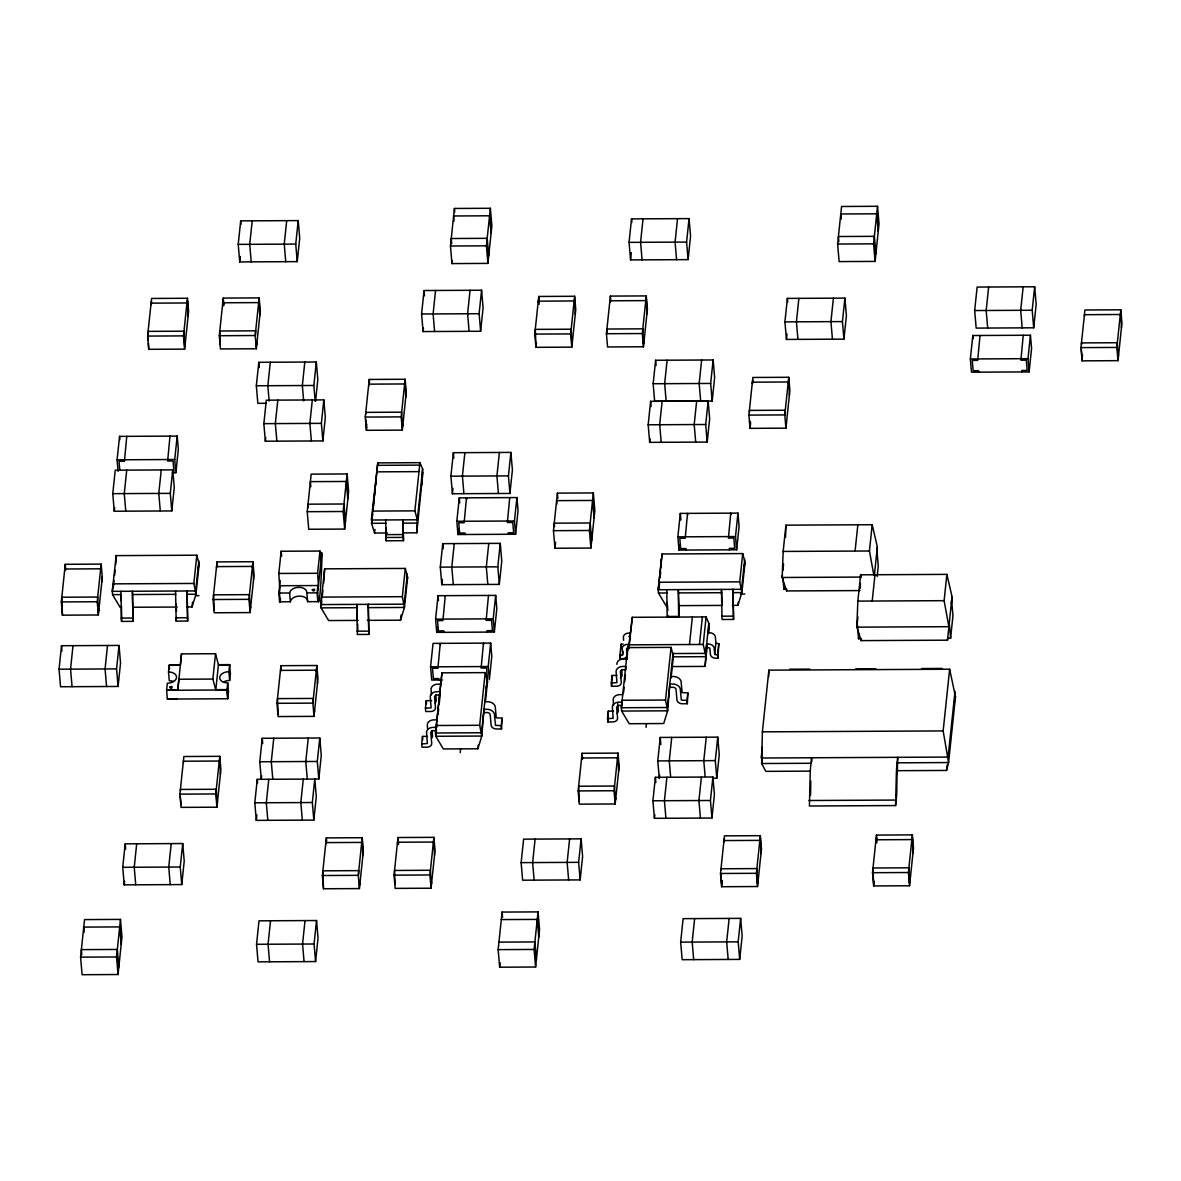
<?xml version="1.0" encoding="UTF-8"?>
<svg xmlns="http://www.w3.org/2000/svg" width="1181" height="1181" viewBox="0 0 1181 1181"><rect width="100%" height="100%" fill="white"/><g stroke="black" fill="none" stroke-linecap="round" stroke-linejoin="round"><path stroke-width="1.5" d="M616.881 664.357L616.881 663.752A7.234 5.477 6 0 1 622.667 658.983L626.476 658.924M810.757 780.995L810.653 790.532A11.943 1.122 89.7 0 1 810.476 795.507M785.601 537.148L785.926 525.161L872.198 524.718L877.35 546.965L876.819 552.147M860.24 588.537L860.373 583.399M860.521 578.247L860.609 574.822L946.882 574.379L952.034 596.641L951.325 603.535M768.639 676.964L768.875 670.158L949.642 669.228L955.488 696.834L948.579 762.557L946.542 770.44L896.748 770.691M785.926 525.161L783.165 551.438L782.162 577.479L786.561 590.943L859.975 590.574M860.609 574.822L857.849 601.114L856.845 627.155L861.244 640.619L947.502 640.176L947.708 638.301L950.587 638.286L952.949 615.759L951.635 600.391M768.875 670.158L762.395 731.851L761.642 763.517L765.79 771.355L810.048 771.134M357.769 630.211L357.695 624.07M667.841 615.508L667.767 616.482M403.917 532.882L416.745 532.808L417.321 519.788L414.871 510.856L419.934 462.672L377.772 462.893L371.587 523.316L374.584 533.03L387.412 532.956M671.886 666.571L705.087 666.409L706.651 643.999L708.836 644.014A5.787 4.384 6 0 1 714.121 647.779L714.741 654.525L717.62 654.924L718.816 643.66L715.966 643.335L715.302 636.515A5.787 4.384 6 0 0 710.017 632.75L707.832 632.736M120.993 596.479L120.993 600.553M176.559 617.368L176.161 621.117L187.661 621.058L187.056 590.972L187.661 621.058M421.809 484.623L422.65 469.093L419.934 462.672M679.267 616.423L678.322 589.629L678.647 616.423L667.132 616.482L666.807 589.688M708.467 633.636L708.821 623.347L706.105 616.925L632.307 617.309L628.499 649.092M215.518 653.713L212.86 679.06L215.783 690.029L218.455 664.682L215.518 653.713L181.49 653.89L180.442 664.873L169.252 664.933L168.514 671.974L169.267 680.758A8.666 5.61 -4.9 0 1 173.504 681.496M947.502 640.176L952.034 596.641M61.309 601.926L65.265 564.297L101.153 564.119L102.289 577.347L98.333 614.976L62.445 615.168L61.309 601.926L97.211 601.749L101.153 564.119M62.445 615.168L61.811 597.217L97.698 597.04L98.333 612.334L98.702 608.805L98.835 610.282M59.05 669.199L61.515 645.727L119.03 645.431L120.536 662.984L118.07 686.456L60.556 686.751L59.05 669.199L116.565 668.904L119.03 645.431M73.015 645.667L70.55 669.14L72.056 686.692M101.167 566.762L100.784 570.29L100.665 568.814L64.778 569.006L64.896 570.467L65.265 566.939L65.56 570.379M102.038 577.051L101.802 582.056M112.771 493.658L115.236 470.186L172.751 469.89L174.257 487.458L171.791 510.93L114.277 511.225L112.771 493.658L170.285 493.363L172.751 469.89M118.085 471.396L117.096 459.808L119.561 436.38L177.194 436.084L178.331 449.311L175.866 472.754L172.264 472.769M114.277 511.225L114.66 507.609M126.766 436.335L124.433 461.24L119.03 461.269L119.753 469.846M186.495 606.99L192.031 606.96L195.972 594.22L199.131 564.178L196.814 555.203L116.166 555.616L112.284 591.356L112.564 594.648L120.122 607.329M113.302 587.636L114.04 580.624M114.601 575.368L115.148 570.113M107.53 645.49L105.065 668.963L106.57 686.515M126.736 470.127L124.271 493.599L125.777 511.166M80.574 957.141L84.53 919.586L120.477 919.409L121.983 936.961L118.041 974.517L82.08 974.709L80.574 957.141L116.535 956.964L120.477 919.409M120.92 591.312L121.525 621.398L133.025 621.339L132.42 591.253L133.025 621.339M147.61 336.083L151.567 298.453L187.454 298.262L188.591 311.504L184.635 349.133L148.747 349.31L147.61 336.083L183.498 335.891L187.454 298.262M151.567 301.096L151.198 304.624L151.065 303.148L186.952 302.971L187.085 304.432L187.454 300.919L188.089 316.213M148.747 349.31L148.437 343.243M121.525 621.398L121.436 605.764M161.251 469.949L158.785 493.422L160.291 510.989M122.735 867.312L125.201 843.839L182.715 843.544L184.221 861.097L181.756 884.569L124.241 884.864L122.735 867.312L180.25 867.016L182.715 843.544M169.99 436.114L167.643 461.018L173.046 460.989L173.932 471.293M124.241 884.864L124.625 881.262M175.866 472.754L174.729 459.512L177.194 436.084M136.701 843.78L134.235 867.253L135.741 884.805M175.556 591.031L176.161 621.117M218.455 664.682L229.645 664.623L228.907 671.664A8.666 5.61 -4.9 0 0 219.681 677.348A8.666 5.61 -4.9 0 0 227.726 682.928L228.479 691.712L227.726 698.753L167.333 699.063L177.106 698.635M181.49 653.89L177.785 690.235L178.833 679.237L212.86 679.06M219.297 335.714L223.253 298.084L259.156 297.892L260.278 311.134L256.336 348.764L220.434 348.941L219.297 335.714L255.199 335.522L259.156 297.892M187.336 594.264L195.972 594.22L193.846 583.444L196.814 555.203M192.031 606.96L192.533 602.133M198.851 560.886L195.692 590.928L112.284 591.356L113.199 583.857L193.846 583.444M171.215 843.603L168.75 867.075L170.256 884.628M179.911 794.149L183.867 756.519L219.755 756.327L220.891 769.569L216.935 807.199L181.047 807.376L179.911 794.149L215.798 793.957L219.755 756.327M238.222 244.378L240.688 220.891L298.217 220.596L299.723 238.163L297.243 261.636L239.728 261.931L238.222 244.378L295.737 244.083L298.217 220.596M239.728 261.931L240.304 256.513M252.203 220.832L249.722 244.319L251.228 261.872M213.067 599.535L217.024 561.905L252.926 561.713L254.048 574.955L250.092 612.585L214.204 612.777L213.067 599.535L248.97 599.343L252.926 561.713M255.45 335.817L255.686 330.828L219.799 331.005L220.286 344.586M256.321 346.122L256.69 342.593L256.823 344.055M266.05 403.297L257.842 403.341L256.336 385.774L258.801 362.301L316.316 362.006L317.822 379.573L315.548 401.23M227.726 698.753L226.973 689.97L227.726 682.928M223.386 682.131A8.666 5.61 -4.9 0 1 229.66 680.448L230.398 673.406M263.85 423.654L266.316 400.182L323.83 399.887L325.336 417.439L322.871 440.912L265.356 441.207L263.85 423.654L321.365 423.359L323.83 399.887M270.301 362.242L267.836 385.715L269.15 401.082M286.703 220.655L284.237 244.142L285.743 261.695M265.356 441.207L265.74 437.605M277.815 400.123L275.35 423.595L276.856 441.148M313.836 820.086L312.33 802.519L314.796 779.047L316.301 796.614L313.836 820.086L256.307 820.382L254.801 802.814L257.266 779.342L318.811 779.032L321.276 755.56L319.771 737.992L262.256 738.287L259.776 761.76L261.281 779.327L261.665 775.71M319.977 551.055L317.63 573.272L318.442 585.54L279.617 585.746L278.805 573.464L281.152 551.247L319.977 551.055L321.055 560.724M320.671 558.908C323.638 530.727 320.582 605.691 318.427 601.631L307.636 601.69A8.666 5.61 -4.9 0 0 299.605 596.095A8.666 5.61 -4.9 0 0 290.378 601.779L279.602 601.838L278.849 593.054L280.177 580.417M280.192 585.732L279.425 593.054L280.177 601.823L280.502 598.649M256.307 820.382L256.882 814.964M279.602 601.838L279.971 598.25M304.816 362.065L302.351 385.537L303.665 400.905M268.781 779.283L266.316 802.755L267.821 820.323M276.989 703.315L280.945 665.685L316.833 665.508L317.969 678.735L314.013 716.365L278.126 716.557L276.989 703.315L312.876 703.123L316.833 665.508M273.756 738.228L271.29 761.701L272.796 779.268M312.33 399.946L309.865 423.418L311.371 440.971M315.209 401.289L313.851 385.478L316.316 362.006M256.543 944.298L259.008 920.826L316.538 920.53L318.043 938.098L315.578 961.57L258.049 961.865L256.543 944.298L314.072 944.003L316.538 920.53M307.222 511.698L311.164 474.142L347.125 473.95L348.631 491.517L344.675 529.073L308.728 529.25L307.222 511.698L343.169 511.506L347.125 473.95M270.523 920.767L268.057 944.239L269.563 961.806M317.866 585.54L317.099 592.862L317.851 601.631M318.427 601.631L317.674 592.847L321.822 553.417M367.335 620.35L400.521 620.187L404.463 607.447L407.622 577.406L405.304 568.43L324.657 568.843L320.789 604.583L321.07 607.875L328.628 620.556L358.123 620.409M321.808 600.804L321.07 607.875L357.016 607.698L356.736 604.406L357.341 634.477L368.841 634.418L368.236 604.347L368.841 634.418M322.177 597.276L322.93 590.205M323.668 583.134L324.657 568.843M303.281 779.106L300.815 802.578L302.321 820.145M308.271 738.051L305.79 761.524L307.296 779.091M313.127 703.418L313.364 698.429L277.476 698.606L278.111 713.9M314.013 713.723L314.382 710.194L314.5 711.671M318.811 779.032L317.305 761.465L319.771 737.992M305.023 920.59L302.557 944.062L304.063 961.629M365.283 417.07L369.24 379.441L405.127 379.263L406.264 392.491L402.308 430.12L366.405 430.312L365.283 417.07L401.171 416.893L405.127 379.263M366.774 424.141L366.405 427.67L365.667 419.078M366.405 430.312L366.745 427.168M322.383 875.52L326.34 837.89L362.227 837.713L363.364 850.955L359.408 888.584L323.505 888.762L322.383 875.52L358.271 875.342L362.227 837.713M326.34 840.547L325.971 844.075L325.838 842.599L361.726 842.422L361.858 843.884L362.227 840.355L362.862 855.649M323.505 888.762L322.871 870.825L358.758 870.633L358.522 875.638M357.016 607.698L357.252 618.859M422.65 469.093L417.321 519.788L371.306 520.024L377.772 462.893M372.532 514.266L371.587 523.316L385.966 523.242M373.107 508.834L373.875 501.585M374.436 496.153L375.012 490.72M375.588 485.288L376.149 479.855M374.584 533.03L374.968 529.457M385.685 519.95L386.217 540.78L403.474 540.691L402.942 519.861L403.474 540.691M386.217 540.78L386.025 528.055M359.408 885.927L359.777 882.399L359.895 883.875M421.587 313.998L424.053 290.526L481.582 290.231L483.088 307.798L480.623 331.271L423.093 331.566L421.587 313.998L479.117 313.703L481.582 290.231M423.093 331.566L423.477 327.949M368.516 607.639L404.463 607.447L402.337 596.685L405.304 568.43M400.521 620.187L401.068 614.991M435.568 290.467L433.102 313.939L434.608 331.507M407.342 574.114L404.182 604.155L320.789 604.583L321.69 597.099L402.337 596.685M416.745 532.808L422.931 472.385M450.463 246.017L454.419 208.461L490.366 208.284L491.872 225.837L487.915 263.393L451.969 263.584L450.463 246.017L486.41 245.84L490.366 208.284M451.969 263.584L452.293 260.573M394.041 875.165L397.997 837.536L433.899 837.344L435.021 850.586L431.065 888.215L395.177 888.392L394.041 875.165L429.943 874.973L433.899 837.344M421.691 743.897L427.36 743.528L426.503 732.176A7.234 5.477 6 0 1 432.29 727.422L436.099 727.363L436.38 730.655L433.516 730.67A2.893 2.185 6 0 0 430.829 732.87L431.715 743.307A5.049 3.823 6 0 1 427.005 747.174L421.986 747.189L421.691 743.897L422.488 736.398L427.374 736.368M440.129 694.974L437.265 694.989A2.893 2.185 6 0 0 434.578 697.189L435.464 707.626A5.049 3.823 6 0 1 430.77 711.493L425.736 711.523L425.44 708.216L426.238 700.717L431.685 700.569M440.292 567.131L442.757 543.659L500.272 543.363L501.777 560.916L499.312 584.388L441.797 584.684L440.292 567.131L497.806 566.836L500.272 543.363M442.521 680.005L431.715 680.064L430.578 666.837L433.043 643.394L490.661 643.099L491.798 656.341L489.347 679.769L488.211 666.542L490.661 643.099M435.597 619.139L438.048 595.696L495.68 595.401L496.817 608.643L494.352 632.071L436.719 632.366L435.597 619.139L493.215 618.844L495.68 595.401M470.068 290.29L467.602 313.762L469.108 331.33M450.906 476.179L453.371 452.707L510.901 452.412L512.406 469.964L509.926 493.451L452.412 493.747L450.906 476.179L508.421 475.884L510.901 452.412M436.719 632.366L437.295 626.963M441.797 584.684L442.358 579.28M452.412 493.747L452.987 488.329M445.252 595.667L442.919 620.571L437.516 620.601L438.402 630.89L443.805 630.861L443.923 632.337M454.257 543.6L451.792 567.072L453.297 584.625M456.826 521.293L459.291 497.865L516.924 497.57L518.046 510.797L515.595 534.24L457.962 534.535L456.826 521.293L514.458 520.998L516.924 497.57M464.886 452.648L462.406 476.12L463.912 493.688M484.786 701.765L488.609 701.794A7.234 5.477 6 0 1 495.208 706.489L496.256 717.768L502.014 718.151L501.216 725.665L495.503 725.355L494.411 714.003A7.234 5.477 6 0 0 487.812 709.309L483.989 709.279L481.804 736.043L477.862 748.784L443.347 748.961L435.789 736.28L435.509 732.988L441.96 672.845L485.214 672.624L487.532 681.585L485.45 701.455M436.38 730.655L435.789 736.28L481.804 736.043L479.678 725.282L485.214 672.624M436.704 727.644L437.014 724.647M438.107 714.343L438.653 709.058M439.214 703.773L439.952 696.731M457.962 534.535L458.523 529.118M460.206 752.637L460.605 748.872M488.772 543.422L486.306 566.895L487.812 584.447M499.386 452.471L496.921 475.943L498.426 493.51M488.476 595.431L486.144 620.35L491.547 620.32L492.433 630.61L487.03 630.639L487.148 632.115M477.862 748.784L478.246 745.181M487.251 678.293L481.523 732.751L435.509 732.988L441.96 672.845M509.72 497.6L507.372 522.504L512.775 522.474L513.661 532.779L508.258 532.808L508.391 534.27M534.786 334.09L538.743 296.461L574.645 296.283L575.767 309.511L571.825 347.14L535.923 347.332L534.786 334.09L570.689 333.913L574.645 296.283M535.923 347.332L536.425 342.623M484.269 712.571L487.148 712.556A2.893 2.185 6 0 1 490.218 714.741L491.104 725.164A5.049 3.823 6 0 0 496.478 728.987L501.512 728.957L502.014 718.151M498.161 949.627L502.102 912.072L538.049 911.894L539.555 929.447L535.613 967.018L499.666 967.195L498.161 949.627L534.107 949.45L538.049 911.894M499.666 967.195L500.139 962.692M553.461 530.682L557.402 493.127L593.349 492.935L594.855 510.502L590.913 548.058L554.967 548.25L553.461 530.682L589.408 530.49L593.349 492.935M521.131 862.632L523.596 839.16L581.111 838.864L582.617 856.432L580.151 879.904L522.637 880.199L521.131 862.632L578.646 862.337L581.111 838.864M554.967 548.25L555.601 542.227M535.096 839.101L532.631 862.573L534.137 880.14M606.429 333.721L610.385 296.091L646.273 295.914L647.409 309.142L643.453 346.771L607.565 346.963L606.429 333.721L642.316 333.544L646.273 295.914M606.68 334.016L606.931 329.027L642.818 328.835L643.453 344.129L643.822 340.6L643.955 342.077M629.06 242.371L631.525 218.898L689.054 218.603L690.56 236.156L688.095 259.628L630.565 259.923L629.06 242.371L686.589 242.075L689.054 218.603M569.611 838.923L567.146 862.396L568.652 879.963M630.565 259.923L631.333 252.704M578.144 790.916L582.1 753.286L618.003 753.109L619.139 766.336L615.183 803.966L579.28 804.158L578.144 790.916L614.046 790.739L618.003 753.109M643.04 218.839L640.574 242.312L642.08 259.864M622.225 705.411L619.346 705.426A2.893 2.185 6 0 0 616.659 707.64L617.56 718.063A5.049 3.823 6 0 1 612.85 721.931L607.816 721.96L607.536 718.668L608.318 711.154L613.544 711.095M611.286 682.987L616.94 682.618L616.083 671.266A7.234 5.477 6 0 1 621.885 666.497L625.694 666.438L625.974 669.73L623.096 669.745A2.893 2.185 6 0 0 620.409 671.959L621.309 682.382A5.049 3.823 6 0 1 616.6 686.25L611.566 686.279L611.286 682.987L612.068 675.473L616.969 675.443M607.816 721.96L608.318 711.154M611.566 686.279L612.068 675.473M627.849 647.69L626.491 648.664L626.963 654.289A5.108 3.853 6 0 1 622.313 658.703L620.187 658.718L619.907 655.425L621.088 644.162L623.066 644.147M620.187 658.718L620.63 654.495M619.907 655.425L622.638 655.145L623.007 651.189M648.177 424.791L650.642 401.319L708.157 401.023L709.663 418.591L707.198 442.063L649.683 442.358L648.177 424.791L705.692 424.496L708.157 401.023M653.152 383.736L655.617 360.264L713.132 359.969L714.638 377.536L712.173 401.009L654.658 401.304L653.152 383.736L710.667 383.441L713.132 359.969M627.864 645.845L621.354 707.744L621.634 711.051L629.193 723.717L663.707 723.54L667.649 710.814L669.834 684.035L673.642 684.065A7.234 5.477 6 0 1 680.256 688.759L681.348 700.112L687.062 700.422L687.844 692.907L682.131 692.597L681.038 681.245A7.234 5.477 6 0 0 674.44 676.551L670.616 676.536M649.683 442.358L650.067 438.741M623.568 692.612L624.129 687.342M624.675 682.057L625.413 675.015M627.052 659.397L627.79 647.601L671.059 647.38L673.377 656.356L671.088 678.012M628.853 648.413L632.307 617.309M677.54 218.662L675.074 242.135L676.58 259.687M662.142 401.26L659.677 424.732L661.183 442.299M667.117 360.205L664.652 383.677L666.158 401.245M732.397 605.366L737.918 605.336L741.875 592.596L745.034 562.555L742.716 553.579L662.069 553.992L658.186 589.732L658.467 593.024L666.025 605.705M744.739 559.263L741.594 589.304L658.186 589.732L662.069 553.992M658.836 589.526L659.574 582.513M660.12 577.258L660.681 571.988M661.227 566.732L661.345 559.691M646.051 727.393L646.45 723.628M677.864 536.853L680.33 513.41L737.963 513.115L739.099 526.357L736.634 549.785L679.001 550.08L677.864 536.853L735.497 536.558L737.963 513.115M679.001 550.08L679.577 544.677M652.916 800.777L655.381 777.305L712.911 777.009L714.416 794.562L711.951 818.034L654.422 818.33L652.916 800.777L710.445 800.482L712.911 777.009M659.662 774.869L659.278 778.486L657.773 760.918L660.238 737.446L717.753 737.151L719.259 754.718L716.793 778.19L713.501 778.205M696.657 401.082L694.192 424.555L695.698 442.122M621.634 711.051L667.649 710.814L665.523 700.038L671.059 647.38M701.632 360.028L699.167 383.5L700.673 401.068M654.422 818.33L654.805 814.728M673.081 653.063L667.368 707.508L621.354 707.744L622.254 700.259L665.523 700.038M666.896 777.246L664.431 800.718L665.936 818.271M671.738 737.387L669.273 760.859L670.587 776.227M689.483 644.531L692.376 616.999M670.114 687.327L672.993 687.312A2.893 2.185 6 0 1 676.049 689.497L676.949 699.934A5.049 3.823 6 0 0 682.308 703.743L687.342 703.714L687.844 692.907M699.477 644.472L702.37 616.94M673.436 656.843L705.943 656.68L703.212 644.457L706.105 616.925M708.821 623.347L705.662 653.388L673.155 653.551M708.438 632.898L709.102 626.639M705.087 666.409L707.257 645.756M680.655 942.128L683.135 918.656L740.649 918.36L742.155 935.928L739.69 959.4L682.16 959.695L680.655 942.128L738.184 941.833L740.649 918.36M701.396 777.068L698.931 800.541L700.436 818.093M714.697 653.949L715.878 642.671M706.253 737.21L703.787 760.682L705.101 776.05M733.563 619.435L732.958 589.349L733.563 619.435L722.063 619.494L721.458 589.408L722.122 605.602M706.932 647.291L709.825 648.089L710.371 653.861A5.108 3.853 6 0 0 715.775 658.23L717.915 658.216L718.816 643.66M694.635 918.597L692.169 942.069L693.675 959.636M748.902 415.107L752.858 377.477L788.746 377.285L789.882 390.527L785.926 428.157L750.038 428.349L748.902 415.107L784.789 414.915L788.746 377.285M752.858 380.12L752.489 383.648L752.356 382.172L788.244 381.994L788.377 383.471L788.746 379.942L789.38 395.236M750.038 428.349L750.525 423.639L750.407 422.163L750.024 425.691L749.595 420.554M716.793 778.19L715.287 760.623L717.753 737.151M733.239 592.641L741.875 592.596L739.734 581.834L742.716 553.579M737.918 605.336L738.258 602.118M720.499 873.482L724.455 835.853L760.343 835.676L761.479 848.903L757.523 886.532L721.621 886.724L720.499 873.482L756.386 873.305L760.343 835.676M724.455 838.495L724.086 842.023L723.953 840.562L759.841 840.37L759.973 841.846L760.343 838.318L760.977 853.612M721.621 886.724L722.122 882.015L721.99 880.539L721.621 884.067L720.75 873.778M784.922 321.882L787.387 298.409L844.902 298.114L846.408 315.667L843.943 339.139L786.428 339.434L784.922 321.882L842.437 321.586L844.902 298.114M786.428 339.434L786.989 334.016M729.149 918.419L726.669 941.892L728.175 959.459M785.04 415.21L785.276 410.22L749.389 410.398L749.522 411.874M798.887 298.35L796.422 321.822L797.928 339.375M785.926 425.514L786.295 421.986L786.413 423.448M762.321 747.101L761.169 758.025L948.107 757.065L955.016 691.343M762.409 756.239L761.642 763.517L811.126 763.266M782.413 574.97L782.162 577.479L861.303 577.081M782.885 570.512L783.564 564.06M786.561 590.943L786.753 589.083L783.874 589.098L784.228 585.628M837.624 244.039L841.566 206.483L877.527 206.291L879.033 223.859L875.077 261.414L839.13 261.591L837.624 244.039L873.571 243.847L877.527 206.291M833.402 298.173L830.937 321.645L832.443 339.198M895.582 805.56L896.29 776.508A21.125 1.993 89.7 0 1 896.792 766.174L897.722 757.331L897.339 770.853A13.892 1.314 89.7 0 0 896.94 778.958L896.807 790.089A11.943 1.122 89.7 0 1 896.468 797.057L895.582 805.56L809.413 806.003L810.122 776.95A21.125 1.993 89.7 0 1 810.624 766.617L811.554 757.774L811.864 761.435M855.074 551.069L857.834 524.792M857.908 616.954L856.845 627.155L948.874 626.683L944.121 600.671L946.882 574.379M861.244 640.619L861.436 638.744L858.557 638.759L859.104 633.562M873.866 575.28L869.437 550.996L872.198 524.718M874.324 575.752L877.35 546.965M872.213 601.04L874.973 574.748M877.173 576.49L878.265 566.083L876.952 550.715M872.508 872.7L876.464 835.07L912.367 834.893L913.489 848.12L909.547 885.75L873.645 885.942L872.508 872.7L908.41 872.523L912.367 834.893M873.645 885.942L874.147 881.233M974.665 310.544L977.13 287.072L1034.659 286.776L1036.165 304.329L1033.7 327.801L976.17 328.097L974.665 310.544L1032.194 310.249L1034.659 286.776M970.354 358.965L972.819 335.522L1030.437 335.227L1031.574 348.469L1029.109 371.897L971.491 372.192L970.354 358.965L1027.987 358.67L1030.437 335.227M980.023 335.493L977.676 360.397L972.273 360.426L973.159 370.716L978.562 370.686L978.695 372.163M988.645 287.013L986.179 310.485L987.685 328.038M897.25 762.823L948.579 762.557L943.161 730.921L949.642 669.228M946.542 770.44L947.118 764.993M1023.159 286.835L1020.679 310.308L1022.185 327.86M1023.233 335.271L1020.901 360.175L1026.304 360.146L1027.19 370.435L1021.786 370.465L1021.905 371.941M1080.969 347.613L1084.926 309.983L1120.813 309.806L1121.95 323.033L1117.994 360.663L1082.106 360.855L1080.969 347.613L1116.857 347.435L1120.813 309.806M1082.475 354.684L1082.106 358.212L1081.368 349.62M1082.106 360.855L1082.431 357.725M116.166 555.616L115.723 564.607M953.731 705.337L955.488 696.834M197.95 569.227L198.733 565.861M406.84 580.772L407.622 577.406M485.952 688.346L487.532 681.585M672.58 659.721L673.377 656.356M743.454 569.301L745.034 562.555M628.838 636.441L630.462 636.426M256.336 385.774L313.851 385.478M117.096 459.808L174.729 459.512M377.507 465.329L419.668 465.107M376.828 471.854L418.989 471.632M372.709 511.078L414.871 510.856M403.223 523.153L417.602 523.08M386.039 534.624L403.297 534.535M385.936 537.488L403.193 537.399M783.165 551.438L869.437 550.996M278.805 573.464L317.63 573.272M659.087 582.248L739.734 581.834M278.849 593.054L289.625 592.995A8.666 5.61 -4.9 0 1 298.852 587.311A8.666 5.61 -4.9 0 1 306.883 592.906L317.674 592.847M112.564 594.648L121.2 594.604M132.7 594.545L175.836 594.323M658.467 593.024L667.103 592.98M678.603 592.921L721.739 592.7M196.09 595.667L198.954 595.652M740.546 594.058L744.857 594.043M857.849 601.114L944.121 600.671M133.025 607.255L177.283 607.034M678.927 605.632L721.325 605.425M121.244 618.106L132.744 618.047M175.88 617.825L187.38 617.766M721.783 616.202L733.283 616.142M357.061 631.185L368.561 631.126M630.182 633.134L627.997 633.178A5.787 4.384 6 0 0 623.361 636.987L623.598 640.294M629.001 644.398L626.816 644.442A5.787 4.384 6 0 0 622.18 648.251L622.667 654.422M629.414 644.841L703.212 644.457M180.413 665.257L169.208 665.316L169.518 668.815M218.411 665.051L229.601 665.006M430.578 666.837L488.211 666.542M280.443 670.395L316.331 670.203L316.464 671.679L316.833 668.151L317.468 683.445M789.631 669.228L809.767 669.125M855.782 668.889L875.903 668.786M921.918 668.549L942.054 668.446M440.646 684.168L436.837 684.227A7.234 5.477 6 0 0 431.035 688.995L431.493 694.812M177.814 689.852L166.624 689.911L167.333 699.063M215.828 689.66L227.018 689.601L227.771 698.384M226.973 689.97L166.58 690.28L167.333 683.238A8.666 5.61 -4.9 0 0 176.545 677.569A8.666 5.61 -4.9 0 0 168.514 671.974M439.849 691.682L436.04 691.741A7.234 5.477 6 0 0 430.253 696.495L431.109 707.847L425.44 708.216M622.727 694.605L618.918 694.664A7.234 5.477 6 0 0 613.131 699.432L613.574 705.249M621.944 702.119L618.135 702.178A7.234 5.477 6 0 0 612.334 706.947L613.19 718.299L607.536 718.668M436.896 719.849L433.087 719.908A7.234 5.477 6 0 0 427.286 724.662L427.581 728.751M436.424 725.503L479.678 725.282M762.395 731.851L943.161 730.921M259.776 761.76L317.305 761.465M657.773 760.918L715.287 760.623M254.801 802.814L312.33 802.519M808.941 800.511L895.109 800.068M501.305 919.586L537.266 919.409L538.772 936.961M498.943 942.128L534.89 941.936L536.395 959.503M281.152 551.247L281.683 556.089M1121.463 327.742L1120.813 312.448L1120.444 315.977L1120.326 314.5L1084.424 314.692L1084.557 316.168M1118.496 355.968L1118.363 354.492L1117.994 358.02L1117.359 342.726L1081.456 342.918L1081.589 344.38M1116.857 347.435L1117.994 360.663M1032.194 310.249L1033.7 327.801M1027.987 358.67L1029.109 371.897M972.819 335.522L973.1 338.829M949.273 622.918L950.587 638.286M878.236 231.373L876.73 213.805L840.783 213.982L841.226 219.105M875.874 253.9L874.368 236.333L838.421 236.525L838.85 241.647M873.571 243.847L875.077 261.414M913.002 852.83L912.367 837.536L911.998 841.064L911.865 839.588L875.977 839.78L876.095 841.241L876.479 837.713L876.907 842.865M910.034 881.056L909.916 879.579L909.532 883.108L908.898 867.814L873.01 868.005L873.645 883.299M908.41 872.523L909.547 885.75M842.437 321.586L843.943 339.139M876.464 835.07L876.893 840.031M857.244 623.391L858.557 638.759M787.387 298.409L787.683 301.908M784.789 414.915L785.926 428.157M782.988 578.852L783.874 589.098M735.497 536.558L736.634 549.785M730.877 514.621L730.759 513.159L728.426 538.064L733.829 538.034L734.7 548.324L729.297 548.353L729.43 549.829M758.01 881.838L757.892 880.362L757.523 883.89L756.873 868.596L720.986 868.773L721.119 870.249M756.386 873.305L757.523 886.532M710.667 383.441L712.173 401.009M705.692 424.496L707.198 442.063M686.589 242.075L688.095 259.628M717.62 654.924L717.915 658.216M738.184 941.833L739.69 959.4M687.667 514.842L687.534 513.381L685.201 538.285L679.798 538.315L680.684 548.604L686.087 548.575L686.205 550.051M710.445 800.482L711.951 818.034M680.33 513.41L680.906 520.024M687.062 700.422L687.342 703.714M655.617 360.264L656.075 365.534M646.922 313.851L646.287 298.557L645.904 302.085L645.786 300.609L609.898 300.801L610.016 302.262M650.642 401.319L651.1 406.589M667.191 602.413L667.856 610.459M642.316 333.544L643.453 346.771M631.525 218.898L631.835 222.412M660.238 737.446L660.843 744.473M655.381 777.305L655.839 782.575M610.385 296.091L610.813 301.052M621.088 644.162L621.368 647.454M621.649 669.657L622.092 674.868A5.049 3.823 6 0 1 621.841 676.344M617.752 703.596L618.342 710.549A5.049 3.823 6 0 1 617.102 713.28M618.637 771.045L618.003 755.751L617.633 759.28L617.501 757.803L581.613 757.995L581.731 759.472L582.115 755.943L582.41 759.368M594.073 518.016L592.567 500.449L556.62 500.641L556.915 504.051M575.28 314.22L574.645 298.926L574.276 302.454L574.143 300.978L538.256 301.17L538.374 302.631L538.743 299.103L539.186 304.255M615.67 799.271L615.552 797.795L615.168 801.323L614.533 786.029L578.646 786.221L579.28 801.515M614.046 790.739L615.183 803.966M591.696 540.544L590.19 522.991L554.243 523.168L554.539 526.578M589.408 530.49L590.913 548.058M572.313 342.446L572.18 340.969L571.811 344.498L571.176 329.204L535.288 329.381L535.923 344.675M570.689 333.913L571.825 347.14M582.1 753.286L582.528 758.246M557.402 493.127L557.86 498.397M538.743 296.461L539.171 301.421M578.646 862.337L580.151 879.904M491.075 233.351L489.569 215.798L453.622 215.975L454.065 221.098M514.458 520.998L515.595 534.24M508.421 475.884L509.926 493.451M488.713 255.893L487.207 238.326L451.26 238.518L451.703 243.64M486.41 245.84L487.915 263.393M534.107 949.45L535.613 967.018M479.117 313.703L480.623 331.271M497.806 566.836L499.312 584.388M493.215 618.844L494.352 632.071M501.216 725.665L501.512 728.957M454.419 208.461L454.715 211.975M487.413 678.307L486.528 668.018L481.125 668.047L483.472 643.128L483.59 644.605M466.613 499.297L466.495 497.821L464.148 522.725L458.745 522.755L459.63 533.059L465.034 533.03L465.166 534.491M502.102 912.072L502.56 917.342M459.291 497.865L459.719 502.826M453.371 452.707L453.829 457.977M424.053 290.526L424.51 295.796M442.757 543.659L443.2 548.929M438.048 595.696L438.476 600.657M440.365 644.826L440.247 643.365L437.9 668.269L432.497 668.298L433.383 678.588L438.786 678.558L438.919 680.035M435.804 694.9L436.261 700.112A5.049 3.823 6 0 1 435.021 702.843M405.762 397.2L405.127 381.906L404.758 385.434L404.625 383.958L368.738 384.15L368.871 385.626M432.054 730.581L432.512 735.793A5.049 3.823 6 0 1 431.67 738.14M402.795 425.426L402.677 423.949L402.308 427.478L401.658 412.184L365.77 412.376L365.903 413.837M426.238 700.717L426.518 704.009M401.171 416.893L402.308 430.12M434.534 855.28L433.899 839.986L433.53 843.514L433.397 842.053L397.51 842.23L397.628 843.706L397.997 840.178L398.292 843.603M422.488 736.398L422.768 739.69M431.567 883.506L431.434 882.03L431.065 885.558L430.43 870.264L394.543 870.456L395.03 884.038M429.943 874.973L431.065 888.215M369.24 379.441L369.52 382.747M376.636 469.329L376.916 472.621M397.997 837.536L398.573 844.149M347.834 499.032L346.328 481.464L310.382 481.641L310.824 486.764M345.472 521.559L343.966 503.992L308.02 504.184L308.3 507.594M343.169 511.506L344.675 529.073M321.365 423.359L322.871 440.912M358.271 875.342L359.408 888.584M295.737 244.083L297.243 261.636M306.883 592.906L307.636 601.69M326.34 837.89L326.62 841.212M312.876 703.123L314.013 716.365M289.625 592.995L290.378 601.779M314.072 944.003L315.578 961.57M259.79 315.844L259.156 300.55L258.787 304.078L258.654 302.602L222.766 302.779L222.884 304.255L223.253 300.727L223.696 305.879M258.801 362.301L259.244 367.571M255.199 335.522L256.336 348.764M280.945 665.685L281.358 670.646M240.688 220.891L240.998 224.405M253.561 579.664L252.926 564.37L252.557 567.899L252.424 566.422L216.536 566.614L216.654 568.076M262.256 738.287L262.699 743.558M250.593 607.89L250.461 606.414L250.092 609.942L249.457 594.648L213.569 594.825L214.204 610.119M223.253 298.084L223.829 304.698M248.97 599.343L250.092 612.585M257.266 779.342L257.576 782.855M229.645 664.623L230.354 673.775M228.907 671.664L229.66 680.448M217.024 561.905L217.304 565.212M185.122 344.424L185.004 342.962L184.635 346.491L183.985 331.197L148.097 331.374L148.156 339.803M183.498 335.891L184.635 349.133M220.404 774.278L219.755 758.984L219.386 762.513L219.267 761.036L183.38 761.214L183.498 762.69M217.437 802.49L217.304 801.028L216.935 804.556L216.3 789.262L180.413 789.439L180.531 790.916M215.798 793.957L216.935 807.199M170.285 493.363L171.791 510.93M175.925 603.742L176.559 611.227M180.309 796.156L181.047 804.733M180.25 867.016L181.756 884.569M119.561 436.38L119.842 439.686M116.565 668.904L118.07 686.456M125.201 843.839L125.658 849.109M97.211 601.749L98.333 614.976M121.185 944.475L119.694 926.908L83.733 927.1L84.176 932.222M118.823 967.018L117.318 949.45L81.371 949.627L81.814 954.75M116.535 956.964L118.041 974.517M65.265 564.297L65.546 567.603M61.515 645.727L61.973 650.997M621.25 677.215A5.049 3.823 6 0 1 620.379 677.924M627.554 648.649A5.108 3.853 6 0 1 627.524 650.288M169.828 687.209C171.585 690.944 174.079 684.449 169.828 687.209M312.286 589.821C314.043 593.556 316.538 587.06 312.286 589.821"/></g></svg>
